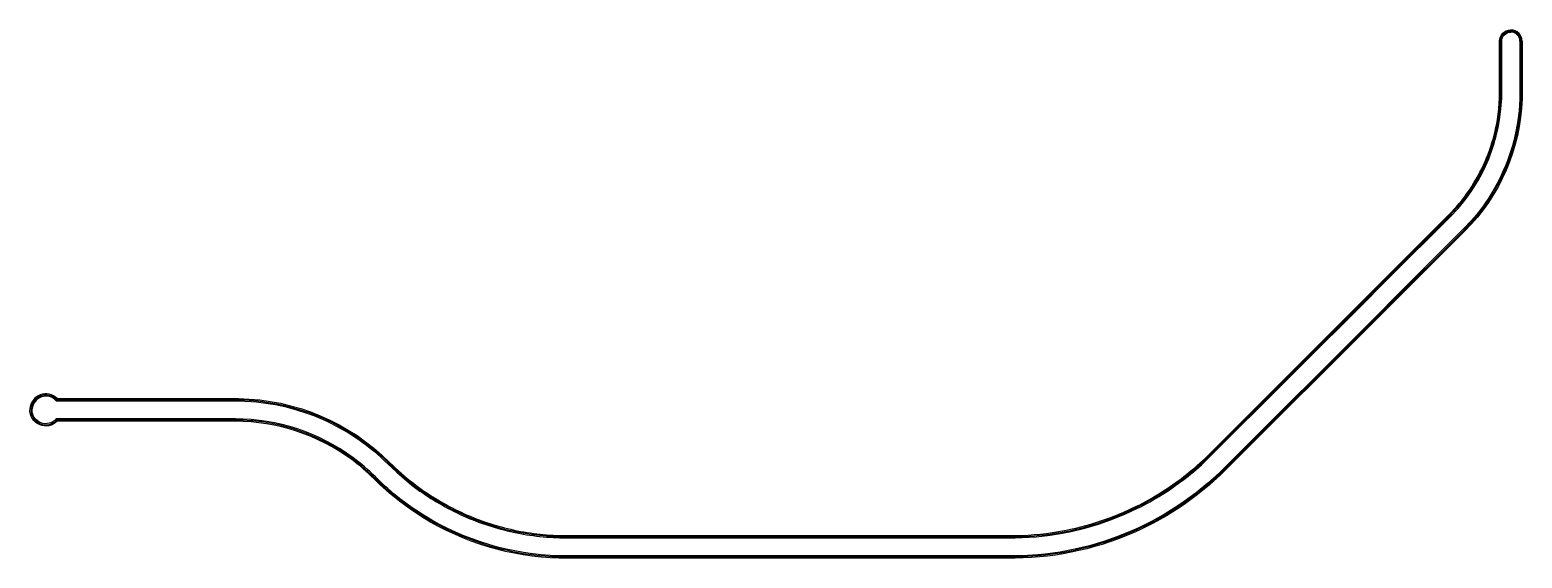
# Model space of a CAD drawing. Extents: x -0.3 to 32.6, y -3.3 to 8.4.
import ezdxf

# ---------------------------------------------------------------- set-up
doc = ezdxf.new("R2010")
doc.units = 0
doc.layers.get('0').update_dxf_attribs({"color": 1})

msp = doc.modelspace()

# ---------------------------------------------------------------- linework, layer by layer
for p, q in [((29.644955, 2.95676), (30.997475, 4.308655)), ((29.645115, 2.920955), (31.01583, 4.291672)), ((29.644832, 2.885945), (31.033337, 4.27381)), ((29.296813, 2.60878), (29.644955, 2.95676)), ((29.313958, 2.589797), (29.645115, 2.920955)), ((29.328167, 2.569428), (29.644832, 2.885945)), ((29.645545, 2.32044), (29.60299, 2.277905)), ((29.596418, 2.271338), (25.922252, -1.40096)), ((29.612665, 2.252238), (25.939138, -1.4194)), ((29.629998, 2.23424), (25.955683, -1.438143)), ((29.644797, 2.284352), (29.62152, 2.261087)), ((29.645437, 2.249672), (29.638948, 2.243187)), ((14.644735, -2.804067), (21.417027, -2.80489)), ((14.644885, -2.779065), (21.4166, -2.779898)), ((14.64491, -2.829067), (21.417127, -2.8299)), ((14.638575, -3.25442), (11.3455, -3.25394)), ((14.63844, -3.27943), (11.346037, -3.27896)), ((14.638578, -3.229445), (11.347193, -3.22898))]:
    msp.add_line(p, q)
at = {"linetype": 'Continuous'}
for p, q in [((29.296813, 2.60878), (29.290216, 2.602186)), ((29.313958, 2.589797), (29.308942, 2.584781)), ((29.328167, 2.569428), (29.328167, 2.569428)), ((29.328167, 2.569428), (29.328167, 2.569428)), ((29.60299, 2.277905), (29.59966, 2.274078)), ((29.62152, 2.261087), (29.616975, 2.256544)), ((29.638948, 2.243187), (29.634088, 2.23833))]:
    msp.add_line(p, q, dxfattribs=at)
for points in [[(30.997475, 4.308655), (31.163737, 4.485995, 0.048695), (31.601328, 5.09612, 0.090938), (32.06951, 6.416225), (32.099677, 6.655475), (32.11468, 6.8952), (32.116402, 8.150673, -0.41045), (32.363473, 8.400858)], [(31.01583, 4.291672), (31.18235, 4.46933), (31.259687, 4.560428, 0.047258), (31.666248, 5.16036, 0.085367), (32.094423, 6.413815), (32.124635, 6.653735), (32.139693, 6.894843), (32.141402, 8.150633, -0.409843), (32.36328, 8.375858)], [(31.033337, 4.27381), (31.200737, 4.452345, 0.048762), (31.644665, 5.071175, 0.090996), (32.11902, 6.409183), (32.149475, 6.650625), (32.16468, 6.893447), (32.166402, 8.15063, -0.409977), (32.363745, 8.350855)], [(32.591903, 8.150633), (32.589847, 6.8758), (32.573507, 6.614903, -0.009467), (32.572738, 6.606687), (32.538803, 6.339395), (32.489535, 6.0813, -0.008369), (32.487968, 6.074237), (32.456485, 5.942868, -0.053243), (32.122943, 5.059877), (31.992798, 4.823412), (31.926713, 4.71495, -0.03908), (31.518048, 4.1688), (31.33852, 3.977265, -0.005272), (31.335565, 3.97425), (29.644797, 2.284352)], [(32.616903, 8.150633), (32.614888, 6.876615, -0.189926), (31.352895, 3.956233), (29.645437, 2.249672)], [(32.566902, 8.150628), (32.564898, 6.877545), (32.54782, 6.608862), (32.514133, 6.343495), (32.463583, 6.079772), (32.432327, 5.949327, -0.05324), (32.100947, 5.071783), (31.971888, 4.837155), (31.901212, 4.721423, -0.038821), (31.49915, 4.18519), (31.31753, 3.991578), (29.645545, 2.32044)], [(21.4166, -2.779898), (21.571085, -2.776235, 0.043477), (22.643708, -2.642002, 0.037333), (23.532992, -2.379945), (23.81944, -2.263455), (24.100503, -2.132213, 0.025182), (24.638368, -1.830602), (24.768315, -1.746815), (25.02233, -1.568735, 0.025034), (25.500077, -1.177968), (25.61331, -1.073022), (29.285953, 2.597925)], [(21.417027, -2.80489), (21.572975, -2.80118), (21.726752, -2.793392, 0.037356), (22.64979, -2.666265), (22.95137, -2.59348), (23.249133, -2.505645), (23.542255, -2.403173), (23.829832, -2.2862), (24.111175, -2.154812), (24.249218, -2.084182), (24.520005, -1.932217), (24.78285, -1.76717), (25.036967, -1.588982, 0.037736), (25.742883, -0.981285), (29.30408, 2.579918)], [(21.417127, -2.8299), (21.573332, -2.826195), (21.884465, -2.80675), (22.193987, -2.771807), (22.501658, -2.7216), (22.6546, -2.690815), (22.95738, -2.617765), (23.256325, -2.529608), (23.550552, -2.426778), (23.839333, -2.309345), (24.121945, -2.177388, 0.025233), (24.665308, -1.872725), (24.796142, -1.78837), (25.051435, -1.609395, 0.025072), (25.533795, -1.214887), (25.647925, -1.10912), (29.323448, 2.564707)], [(11.346037, -3.27896, -0.132506), (8.337993, -2.378973), (8.072942, -2.204897), (7.82306, -2.02153, -0.031262), (7.253615, -1.52014, 0.037036), (6.767353, -1.101005, 0.160243), (4.196318, -0.253235), (0.262568, -0.253235), (0.261047, -0.254742, -0.679594), (-0.342543, 0.009805)], [(4.196358, -0.203235), (0.240872, -0.203235, -0.709441), (-0.29247, 0.010578)], [(0.240872, 0.197285), (4.26493, 0.196675), (4.405543, 0.192612), (4.55526, 0.183512, -0.044947), (5.39066, 0.04539), (5.526917, 0.008175), (5.795085, -0.078457), (5.928858, -0.12808), (6.189265, -0.238638), (6.316072, -0.299113), (6.56544, -0.432085), (6.687353, -0.504185), (6.923822, -0.658717, -0.044325), (7.569145, -1.19857), (7.75987, -1.380675), (7.982287, -1.572428), (8.096877, -1.66376, 0.025924), (8.579263, -1.998517, 0.052649), (9.635745, -2.506512), (9.914627, -2.597925), (10.05604, -2.637945, 0.026718), (10.62981, -2.760985, 0.025762), (11.213492, -2.822785), (11.360195, -2.828663), (14.63829, -2.829065)], [(0.25251, 0.22229), (4.26485, 0.221692), (4.407732, 0.21753), (4.691883, 0.196522, -0.008508), (4.699203, 0.195755), (4.839552, 0.178943), (5.113293, 0.133928, -0.00832), (5.120345, 0.13255), (5.259075, 0.103155), (5.534313, 0.032063), (5.797395, -0.052765, -0.008156), (5.804025, -0.055102), (5.93759, -0.104637, -0.029633), (6.453465, -0.341813), (6.57801, -0.410467), (6.701363, -0.48346), (6.937832, -0.637992), (7.053623, -0.721293), (7.276995, -0.897253), (7.38459, -0.990093), (7.488787, -1.085665), (7.670153, -1.262458, 0.02644), (8.112657, -1.644343), (8.348323, -1.81721), (8.592945, -1.977562), (8.71792, -2.052583), (8.97472, -2.193045), (9.105465, -2.258153), (9.371925, -2.377685), (9.644695, -2.48315), (9.922218, -2.574082), (10.062045, -2.613655, 0.033485), (10.777798, -2.75721, 0.026277), (11.361385, -2.80367), (14.638705, -2.804067)], [(0.26257, 0.247278), (4.26645, 0.246655, -0.194747), (7.603955, -1.16267, 0.031442), (8.127805, -1.624478, 0.025907), (8.605643, -1.95604, 0.052617), (9.651977, -2.459213), (9.929325, -2.55012), (10.069363, -2.589748, 0.026705), (10.63763, -2.711595, 0.025736), (11.215605, -2.77283), (11.361303, -2.778662), (14.638495, -2.779065)], [(11.3455, -3.25394), (11.188025, -3.247558), (11.036088, -3.237378, -0.039825), (10.09478, -3.087235), (9.789585, -3.00467), (9.6391, -2.95749), (9.489228, -2.906023), (9.195055, -2.79207), (8.912902, -2.665468, -0.007544), (8.907087, -2.662685), (8.631105, -2.52068, -0.006724), (8.62614, -2.517962), (8.493652, -2.443345, -0.026796), (7.960163, -2.093503), (7.833323, -1.997842), (7.715393, -1.90385, -0.025104), (7.271797, -1.502965, 0.044433), (6.677523, -1.005748), (6.46203, -0.865187), (6.238457, -0.737753), (6.00796, -0.623625), (5.770695, -0.52315), (5.52794, -0.437198), (5.405015, -0.399545), (5.15542, -0.335317), (5.03108, -0.309065, 0.029695), (4.519902, -0.240565), (4.383023, -0.232348), (4.196298, -0.22824), (0.25251, -0.22824)], [(11.347193, -3.22898, -0.132385), (8.365737, -2.337378), (8.102467, -2.164545), (7.85374, -1.98205, -0.031261), (7.288988, -1.484797, 0.03702), (6.797352, -1.061005, 0.160264), (4.196358, -0.203235)], [(25.939138, -1.4194), (25.696442, -1.63884, -0.007345), (25.691688, -1.642912), (25.439103, -1.849608, -0.007735), (25.433857, -1.853668), (25.16638, -2.050858), (25.028997, -2.144543), (24.893865, -2.231667, -0.025447), (24.308285, -2.559953), (24.011942, -2.698303, -0.007641), (24.005942, -2.700903), (23.698495, -2.82577), (23.389422, -2.93379, -0.007307), (23.383498, -2.93569), (23.06392, -3.02974), (22.74662, -3.106282, -0.00711), (22.740725, -3.10754), (22.419497, -3.16817, -0.007429), (22.413242, -3.169182), (22.084175, -3.214425), (21.918717, -3.230903), (21.586135, -3.251535), (21.421457, -3.255405), (14.644855, -3.25442)], [(25.955683, -1.438143), (25.707947, -1.661892), (25.448912, -1.873615), (25.18076, -2.071305), (25.041495, -2.166215), (24.75889, -2.343393), (24.467788, -2.506515), (24.169825, -2.654307, -0.106219), (21.421647, -3.280397), (14.644955, -3.27943)]]:
    msp.add_lwpolyline(points, format="xyb")
msp.add_lwpolyline([(25.922252, -1.40096), (25.676247, -1.623228), (25.419062, -1.833505), (25.152673, -2.02994), (25.015007, -2.123807), (24.73432, -2.29985), (24.445345, -2.461838), (24.148505, -2.609087), (23.996498, -2.67775), (23.689418, -2.802462), (23.376645, -2.911637), (23.057962, -3.005453), (22.736138, -3.08296), (22.410135, -3.144365), (22.08142, -3.18957), (21.916647, -3.205983), (21.585442, -3.22654), (21.421273, -3.230402), (14.644818, -3.229445)])
for centre, radius, start, end in [((32.366653, 8.150628), 0.200247, 0.000156, 89.641785), ((32.366653, 8.150628), 0.25025, 0.001059, 89.707997), ((32.366653, 8.150633), 0.225247, 0.000007, 89.620364), ((0.011625, -0.002975), 0.3544, 44.920846, 176.125068), ((0.011625, -0.002975), 0.3298, 177.666557, 316.919119), ((0.011625, -0.002975), 0.329802, 43.08082, 175.951825), ((0.011625, -0.002975), 0.304397, 41.13898, 175.684615)]:
    msp.add_arc(centre, radius, start, end)

doc.saveas('drawing.dxf')
